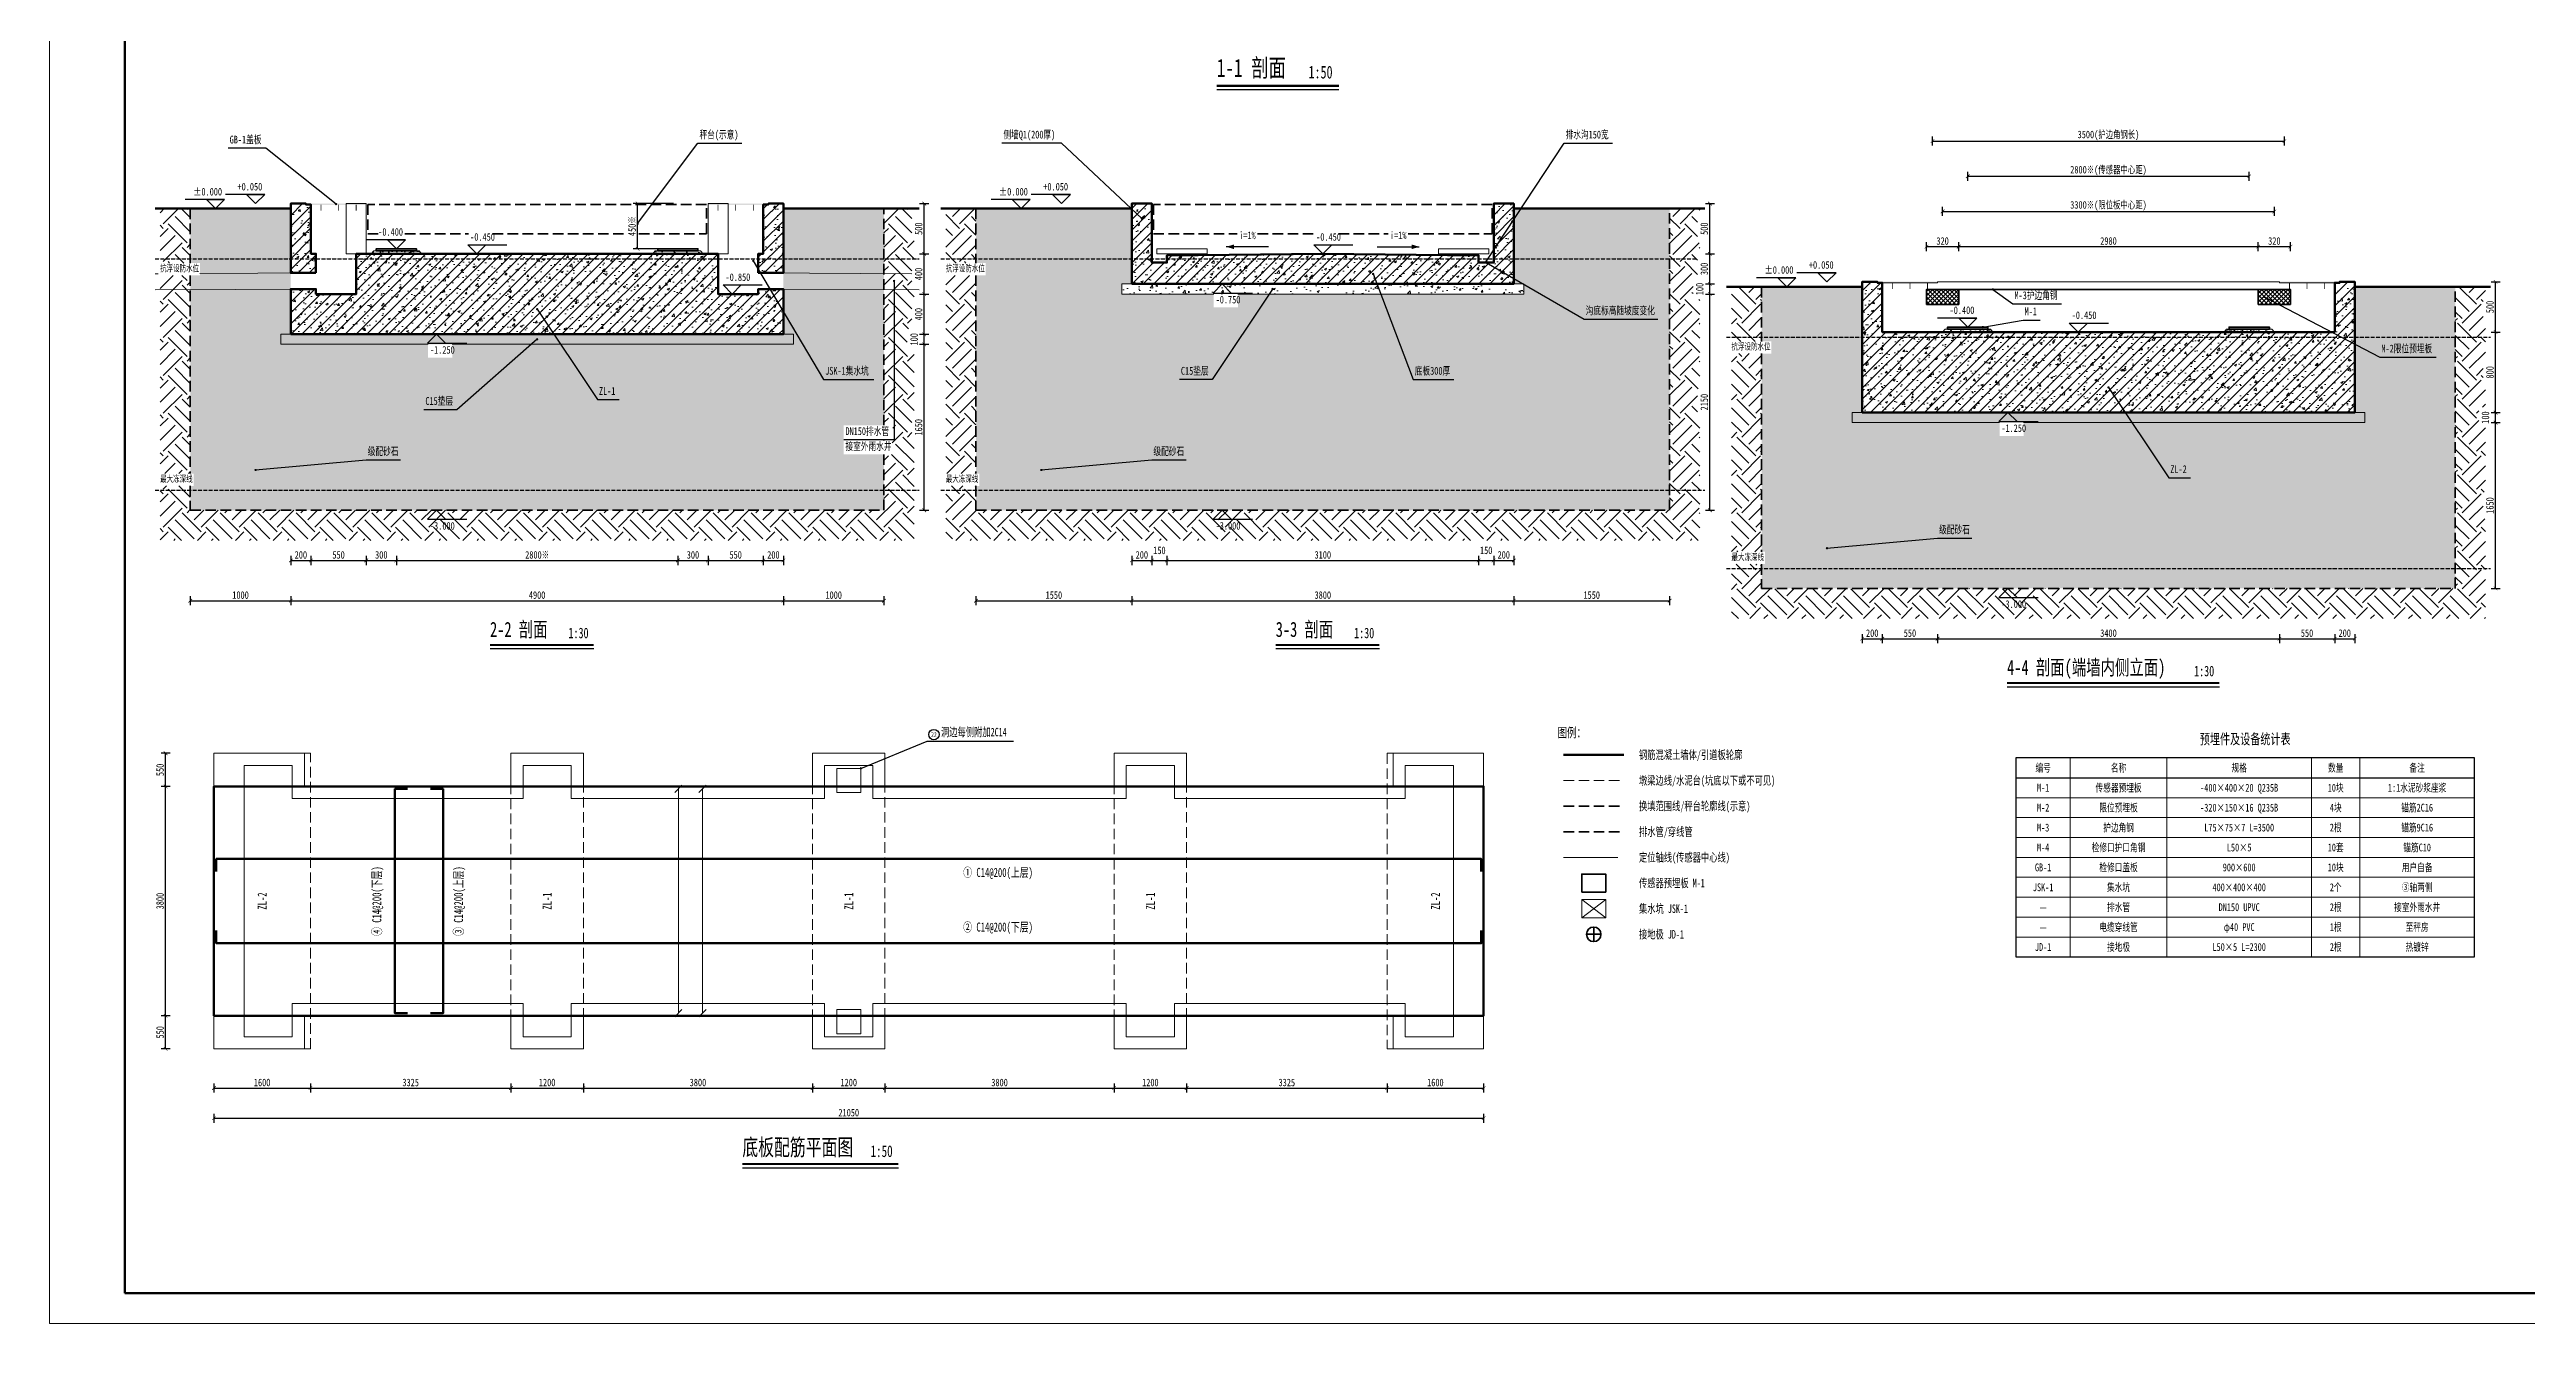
# Model space of a CAD drawing. Header units: millimetres. Extents: x 0 to 104000, y 0 to 42050.
# Drawn here: x 0 to 41062, y 0 to 21117 of the extents above; entities that cross this region are included whole.
import ezdxf
from ezdxf.enums import TextEntityAlignment as Align

# ---------------------------------------------------------------- set-up
doc = ezdxf.new("R2010")
doc.units = ezdxf.units.MM
doc.header["$LTSCALE"] = 50
for name, pattern in [('AXIS', [24, 18, -2.5, 1, -2.5]), ('DASH', [5, 3.5, -1.5]), ('DASHDOT2', [1.778, 1.27, -0.254, 0, -0.254])]:
    doc.linetypes.add(name, pattern=pattern)
for name, color, linetype, lineweight in [('S-AXIS', 1, 'AXIS', 18), ('S-CONC', 7, 'Continuous', 50), ('S-DIM', 3, 'Continuous', 13), ('S-FRAME', 7, 'Continuous', 90), ('S-HATCH', 8, 'Continuous', 13), ('S-HIDE', 8, 'DASH', 18), ('S-HIDE2', 6, 'DASH', 35), ('S-PIPE', 5, 'DASH', 35), ('S-REBAR', 2, 'Continuous', 50), ('S-SOIL', 8, 'Continuous', 13), ('S-STEEL', 4, 'Continuous', 35), ('S-SYMB', 7, 'Continuous', 25), ('S-TABLE', 7, 'Continuous', 18), ('S-TEXT', 7, 'Continuous', 18), ('S-THIN', 7, 'Continuous', 18), ('S-WATER', 5, 'DASHDOT2', 25)]:
    doc.layers.add(name, color=color, linetype=linetype, lineweight=lineweight)
doc.styles.add('HZ', font='simfang.ttf', dxfattribs={"width": 0.7})
doc.dimstyles.new('ZJ', dxfattribs={"dimscale": 50, "dimtxt": 2.5, "dimasz": 1.2, "dimexe": 1.5, "dimexo": 1.5, "dimgap": 0.6, "dimtad": 1, "dimdec": 0, "dimtxsty": 'HZ', "dimblk": 'ARCHTICK', "dimcen": 2.5, "dimclrd": 3, "dimclre": 3, "dimclrt": 7, "dimazin": 3, "dimtfac": 1, "dimtmove": 2, "dimatfit": 3})
pattern_1 = [(0, (0, 0), (110, 130), [0, -220]), (0, (55, 65), (110, 130), [0, -220]), (35, (30, 20), (145, 170), [27.5, -250]), (125, (115, 105), (155, 185), [22.5, -300])]

# ---------------------------------------------------------------- blocks, each defined once
blk = doc.blocks.new('_ARCHTICK')
at = {"color": 0, "linetype": 'BYBLOCK', "const_width": 0.15}
blk.add_lwpolyline([(-0.5, -0.5), (0.5, 0.5)], dxfattribs=at)

msp = doc.modelspace()

# ---------------------------------------------------------------- hatches: boundary and pattern name
at = {"layer": 'S-HATCH'}
h = msp.add_hatch(dxfattribs=at)
h.set_pattern_fill('ZJ-GRAVEL', color=256, scale=50)
h.set_pattern_definition(pattern_1)
h.paths.add_polyline_path([(2333.3, 13884.4), (2388.6, 13884.4), (2388.6, 14088.8), (2333.3, 14088.8), (2333.3, 17373.4), (2493.6, 17373.4), (2493.6, 17577.7), (2333.3, 17577.7), (2333.3, 18481.1), (4000, 18481.1), (4000, 16397.7), (3833.3, 16397.7), (3833.3, 16231.1), (6276.7, 16231.1), (6276.7, 16009), (6676.3, 16009), (6676.3, 16231.1), (12333.3, 16231.1), (12333.3, 16397.7), (12166.7, 16397.7), (12166.7, 18481.1), (13833.3, 18481.1), (13833.3, 14888.3), (13165, 14888.3), (13165, 14657.7), (13833.3, 14657.7), (13833.3, 14637.7), (13165, 14637.7), (13165, 14407.1), (13833.3, 14407.1), (13833.3, 13481.1), (2333.3, 13481.1)])
h.paths.add_polyline_path([(5245, 14555), (5245, 14324.4), (5801.6, 14324.4), (5801.6, 14555)], flags=0)
h.paths.add_polyline_path([(6201, 15388.3), (6201, 15157.7), (6726.3, 15157.7), (6726.3, 15388.3)], flags=0)
h.paths.add_polyline_path([(9078.3, 15555), (9078.3, 15324.4), (9392.6, 15324.4), (9392.6, 15555)], flags=0)
h.paths.add_polyline_path([(12828.3, 15888.3), (12828.3, 15657.7), (13593.4, 15657.7), (13593.4, 15888.3)], flags=0)
h = msp.add_hatch(dxfattribs=at)
h.set_pattern_fill('ANSI31', color=256, scale=40)
h.paths.add_polyline_path([(4416.7, 17414.4), (4000, 17414.4), (4000, 18564.4), (4250, 18564.4), (4250, 18547.7), (4333.3, 18547.7), (4333.3, 17731.1), (4416.7, 17731.1)])
h = msp.add_hatch(dxfattribs=at)
h.set_pattern_fill('AR-CONC', color=256, scale=2)
h.paths.add_polyline_path([(4416.7, 17414.4), (4000, 17414.4), (4000, 18564.4), (4250, 18564.4), (4250, 18547.7), (4333.3, 18547.7), (4333.3, 17731.1), (4416.7, 17731.1)])
h = msp.add_hatch(dxfattribs=at)
h.set_pattern_fill('ANSI31', color=256, scale=40)
h.paths.add_polyline_path([(11750, 17414.4), (12166.7, 17414.4), (12166.7, 18564.4), (11916.7, 18564.4), (11916.7, 18547.7), (11833.3, 18547.7), (11833.3, 17731.1), (11750, 17731.1)])
h = msp.add_hatch(dxfattribs=at)
h.set_pattern_fill('AR-CONC', color=256, scale=2)
h.paths.add_polyline_path([(11750, 17414.4), (12166.7, 17414.4), (12166.7, 18564.4), (11916.7, 18564.4), (11916.7, 18547.7), (11833.3, 18547.7), (11833.3, 17731.1), (11750, 17731.1)])
h = msp.add_hatch(dxfattribs=at)
h.set_pattern_fill('ZJ-GRAVEL', color=256, scale=50)
h.set_pattern_definition(pattern_1)
h.paths.add_polyline_path([(15358.3, 13884.4), (15413.6, 13884.4), (15413.6, 14088.8), (15358.3, 14088.8), (15358.3, 17373.4), (15518.6, 17373.4), (15518.6, 17577.7), (15358.3, 17577.7), (15358.3, 18481.1), (17941.7, 18481.1), (17941.7, 17231.1), (17775, 17231.1), (17775, 17064.4), (19301.7, 17064.4), (19301.7, 16842.3), (19701.3, 16842.3), (19701.3, 17064.4), (24441.7, 17064.4), (24441.7, 17231.1), (24275, 17231.1), (24275, 18481.1), (26858.3, 18481.1), (26858.3, 13481.1), (15358.3, 13481.1)])
h.paths.add_polyline_path([(18270, 14555), (18270, 14324.4), (18826.6, 14324.4), (18826.6, 14555)], flags=0)
h.paths.add_polyline_path([(18726, 15888.3), (18726, 15657.7), (19251.3, 15657.7), (19251.3, 15888.3)], flags=0)
h.paths.add_polyline_path([(22603.3, 15888.3), (22603.3, 15657.7), (23242.5, 15657.7), (23242.5, 15888.3)], flags=0)
h.paths.add_polyline_path([(25436.7, 16888.3), (25436.7, 16657.7), (26614, 16657.7), (26614, 16888.3)], flags=0)
h = msp.add_hatch(dxfattribs=at)
h.set_pattern_fill('ANSI31', color=256, scale=40)
h.paths.add_polyline_path([(17941.7, 17231.1), (24275, 17231.1), (24275, 18564.4), (23941.7, 18564.4), (23941.7, 17585), (23691.7, 17585), (23691.7, 17705.2), (21108.3, 17731.1), (18525, 17705.2), (18525, 17585), (18275, 17585), (18275, 18564.4), (17941.7, 18564.4)])
h = msp.add_hatch(dxfattribs=at)
h.set_pattern_fill('AR-CONC', color=256, scale=2)
h.paths.add_polyline_path([(17941.7, 17231.1), (24275, 17231.1), (24275, 18564.4), (23941.7, 18564.4), (23941.7, 17585), (23691.7, 17585), (23691.7, 17705.2), (21108.3, 17731.1), (18525, 17705.2), (18525, 17585), (18275, 17585), (18275, 18564.4), (17941.7, 18564.4)])
h = msp.add_hatch(dxfattribs=at)
h.set_pattern_fill('ANSI31', color=256, scale=40)
h.paths.add_polyline_path([(4000, 16397.7), (12166.7, 16397.7), (12166.7, 17147.7), (11750, 17147.7), (11750, 17064.4), (11083.3, 17064.4), (11083.3, 17731.1), (5083.3, 17731.1), (5083.3, 17064.4), (4416.7, 17064.4), (4416.7, 17147.7), (4000, 17147.7)])
h = msp.add_hatch(dxfattribs=at)
h.set_pattern_fill('AR-CONC', color=256, scale=2)
h.paths.add_polyline_path([(4000, 16397.7), (12166.7, 16397.7), (12166.7, 17147.7), (11750, 17147.7), (11750, 17064.4), (11083.3, 17064.4), (11083.3, 17731.1), (5083.3, 17731.1), (5083.3, 17064.4), (4416.7, 17064.4), (4416.7, 17147.7), (4000, 17147.7)])
h = msp.add_hatch(dxfattribs=at)
h.set_pattern_fill('AR-SAND', color=256, scale=2)
h.paths.add_polyline_path([(5333.3, 17731.1), (6166.7, 17731.1), (6125, 17781.1), (5375, 17781.1)])
h = msp.add_hatch(dxfattribs=at)
h.set_pattern_fill('AR-SAND', color=256, scale=2)
h.paths.add_polyline_path([(10000, 17731.1), (10833.3, 17731.1), (10791.7, 17781.1), (10041.7, 17781.1)])
h = msp.add_hatch(dxfattribs=at)
h.set_pattern_fill('ANSI31', color=256, scale=40)
h.paths.add_polyline_path([(30050, 15100.5), (38216.7, 15100.5), (38216.7, 17267.1), (37966.7, 17267.1), (37966.7, 17250.5), (37883.3, 17250.5), (37883.3, 16433.8), (30383.3, 16433.8), (30383.3, 17250.5), (30300, 17250.5), (30300, 17267.1), (30050, 17267.1)])
h = msp.add_hatch(dxfattribs=at)
h.set_pattern_fill('AR-CONC', color=256, scale=2)
h.paths.add_polyline_path([(30050, 15100.5), (38216.7, 15100.5), (38216.7, 17267.1), (37966.7, 17267.1), (37966.7, 17250.5), (37883.3, 17250.5), (37883.3, 16433.8), (30383.3, 16433.8), (30383.3, 17250.5), (30300, 17250.5), (30300, 17267.1), (30050, 17267.1)])
h = msp.add_hatch(dxfattribs=at)
h.set_pattern_fill('AR-CONC', color=256, scale=2)
h.paths.add_polyline_path([(17775, 17231.1), (24441.7, 17231.1), (24441.7, 17064.4), (19701.3, 17064.4), (19701.3, 17066.4), (19301.7, 17066.4), (19301.7, 17064.4), (17775, 17064.4)])
h = msp.add_hatch(dxfattribs=at)
h.set_pattern_fill('ZJ-GRAVEL', color=256, scale=50)
h.set_pattern_definition(pattern_1)
h.paths.add_polyline_path([(28383.3, 12587.1), (28438.6, 12587.1), (28438.6, 12791.5), (28383.3, 12791.5), (28383.3, 16076.1), (28543.6, 16076.1), (28543.6, 16280.5), (28383.3, 16280.5), (28383.3, 17183.8), (30050, 17183.8), (30050, 15100.5), (29883.3, 15100.5), (29883.3, 14933.8), (32326.7, 14933.8), (32326.7, 14711.7), (32726.3, 14711.7), (32726.3, 14933.8), (38383.3, 14933.8), (38383.3, 15100.5), (38216.7, 15100.5), (38216.7, 17183.8), (39883.3, 17183.8), (39883.3, 12183.8), (28383.3, 12183.8)])
h.paths.add_polyline_path([(31295, 13257.8), (31295, 13027.1), (31851.6, 13027.1), (31851.6, 13257.8)], flags=0)
h.paths.add_polyline_path([(35128.3, 14257.8), (35128.3, 14027.1), (35442.6, 14027.1), (35442.6, 14257.8)], flags=0)
h.paths.add_polyline_path([(38628.3, 16257.8), (38628.3, 16027.1), (39521.9, 16027.1), (39521.9, 16257.8)], flags=0)
h = msp.add_hatch(dxfattribs=at)
h.set_pattern_fill('AR-SAND', color=256, scale=2)
h.paths.add_polyline_path([(31383.3, 16433.8), (32216.7, 16433.8), (32175, 16483.8), (31425, 16483.8)])
h = msp.add_hatch(dxfattribs=at)
h.set_pattern_fill('AR-SAND', color=256, scale=2)
h.paths.add_polyline_path([(36050, 16433.8), (36883.3, 16433.8), (36841.7, 16483.8), (36091.7, 16483.8)])
h = msp.add_hatch(dxfattribs=at)
h.set_pattern_fill('AR-CONC', color=256, scale=2)
h.paths.add_polyline_path([(3833.3, 16397.7), (12333.3, 16397.7), (12333.3, 16231.1), (6676.3, 16231.1), (6676.3, 16233), (6276.7, 16233), (6276.7, 16231.1), (3833.3, 16231.1)])
h = msp.add_hatch(dxfattribs=at)
h.set_pattern_fill('AR-CONC', color=256, scale=2)
h.paths.add_polyline_path([(29883.3, 15100.5), (38383.3, 15100.5), (38383.3, 14933.8), (32726.3, 14933.8), (32726.3, 14935.8), (32326.7, 14935.8), (32326.7, 14933.8), (29883.3, 14933.8)])
at = {"layer": 'S-SOIL'}
h = msp.add_hatch(dxfattribs=at)
h.set_pattern_fill('EARTH', color=256, scale=70, angle=45)
h.paths.add_polyline_path([(1833.3, 13884.4), (2333.3, 13884.4), (2333.3, 13481.1), (13833.3, 13481.1), (13833.3, 14407.1), (13969.9, 14407.1), (13969.9, 14637.7), (13833.3, 14637.7), (13833.3, 14657.7), (13979.3, 14657.7), (13979.3, 14888.3), (13833.3, 14888.3), (13833.3, 18481.1), (14333.3, 18481.1), (14333.3, 18319.7), (14295.5, 18319.7), (14295.5, 17975.8), (14333.3, 17975.8), (14333.3, 17569.7), (14295.5, 17569.7), (14295.5, 17225.8), (14333.3, 17225.8), (14333.3, 16903), (14295.5, 16903), (14295.5, 16559.1), (14333.3, 16559.1), (14333.3, 16486.4), (14220.5, 16486.4), (14220.5, 16142.4), (14333.3, 16142.4), (14333.3, 15075.3), (14295.5, 15075.3), (14295.5, 14636.8), (14333.3, 14636.8), (14333.3, 12981.1), (1833.3, 12981.1)])
h.paths.add_polyline_path([(6276.7, 13316.4), (6276.7, 13092.3), (6676.3, 13092.3), (6676.3, 13316.4)], flags=0)
h.paths.add_polyline_path([(1833.3, 17373.4), (2333.3, 17373.4), (2333.3, 14088.8), (1833.3, 14088.8)])
h.paths.add_polyline_path([(1833.3, 18481.1), (2333.3, 18481.1), (2333.3, 17577.7), (1833.3, 17577.7)])
h = msp.add_hatch(dxfattribs=at)
h.set_pattern_fill('EARTH', color=256, scale=70, angle=45)
h.paths.add_polyline_path([(14858.3, 13884.4), (15358.3, 13884.4), (15358.3, 13481.1), (26858.3, 13481.1), (26858.3, 18481.1), (27358.3, 18481.1), (27358.3, 18319.7), (27320.5, 18319.7), (27320.5, 17975.8), (27358.3, 17975.8), (27358.3, 17653), (27320.5, 17653), (27320.5, 17319.7), (27245.5, 17319.7), (27245.5, 16975.8), (27358.3, 16975.8), (27358.3, 15492), (27320.5, 15492), (27320.5, 15053.4), (27358.3, 15053.4), (27358.3, 12981.1), (14858.3, 12981.1)])
h.paths.add_polyline_path([(19301.7, 13092.3), (19701.3, 13092.3), (19701.3, 13316.4), (19301.7, 13316.4)], flags=0)
h.paths.add_polyline_path([(14858.3, 17373.4), (15358.3, 17373.4), (15358.3, 14088.8), (14858.3, 14088.8)])
h.paths.add_polyline_path([(14858.3, 18481.1), (15358.3, 18481.1), (15358.3, 17577.7), (14858.3, 17577.7)])
h = msp.add_hatch(dxfattribs=at)
h.set_pattern_fill('EARTH', color=256, scale=70, angle=45)
h.paths.add_polyline_path([(27883.3, 12587.1), (28383.3, 12587.1), (28383.3, 12183.8), (39883.3, 12183.8), (39883.3, 17183.8), (40383.3, 17183.8), (40383.3, 17022.4), (40345.5, 17022.4), (40345.5, 16678.5), (40383.3, 16678.5), (40383.3, 15939.1), (40345.5, 15939.1), (40345.5, 15595.2), (40383.3, 15595.2), (40383.3, 15189.1), (40270.5, 15189.1), (40270.5, 14845.2), (40383.3, 14845.2), (40383.3, 13778.1), (40345.5, 13778.1), (40345.5, 13339.5), (40383.3, 13339.5), (40383.3, 11683.8), (27883.3, 11683.8)])
h.paths.add_polyline_path([(32326.7, 11795.1), (32726.3, 11795.1), (32726.3, 12019.1), (32326.7, 12019.1)], flags=0)
h.paths.add_polyline_path([(27883.3, 16076.1), (28383.3, 16076.1), (28383.3, 12791.5), (27883.3, 12791.5)])
h.paths.add_polyline_path([(27883.3, 17183.8), (28383.3, 17183.8), (28383.3, 16280.5), (27883.3, 16280.5)])
at = {"layer": 'S-STEEL'}
h = msp.add_hatch(color=256, dxfattribs=at)
h.dxf.hatch_style = 1
h.paths.add_polyline_path([(5250, 18547.7), (4250, 18547.7), (4250, 18564.4), (5250, 18564.4)])
h = msp.add_hatch(color=256, dxfattribs=at)
h.dxf.hatch_style = 1
h.paths.add_polyline_path([(4506.7, 18447.7), (4493.3, 18447.7), (4493.3, 18547.7), (4506.7, 18547.7)])
h = msp.add_hatch(color=256, dxfattribs=at)
h.dxf.hatch_style = 1
h.paths.add_polyline_path([(4798.3, 18447.7), (4785, 18447.7), (4785, 18547.7), (4798.3, 18547.7)])
h = msp.add_hatch(color=256, dxfattribs=at)
h.dxf.hatch_style = 1
h.paths.add_polyline_path([(5090, 18447.7), (5076.7, 18447.7), (5076.7, 18547.7), (5090, 18547.7)])
h = msp.add_hatch(color=256, dxfattribs=at)
h.dxf.hatch_style = 1
h.paths.add_polyline_path([(10916.7, 18547.7), (11916.7, 18547.7), (11916.7, 18564.4), (10916.7, 18564.4)])
h = msp.add_hatch(color=256, dxfattribs=at)
h.dxf.hatch_style = 1
h.paths.add_polyline_path([(11076.7, 18447.7), (11090, 18447.7), (11090, 18547.7), (11076.7, 18547.7)])
h = msp.add_hatch(color=256, dxfattribs=at)
h.dxf.hatch_style = 1
h.paths.add_polyline_path([(11368.3, 18447.7), (11381.7, 18447.7), (11381.7, 18547.7), (11368.3, 18547.7)])
h = msp.add_hatch(color=256, dxfattribs=at)
h.dxf.hatch_style = 1
h.paths.add_polyline_path([(11660, 18447.7), (11673.3, 18447.7), (11673.3, 18547.7), (11660, 18547.7)])
h = msp.add_hatch(color=256, dxfattribs=at)
h.dxf.hatch_style = 1
h.paths.add_polyline_path([(5416.7, 17781.1), (6083.3, 17781.1), (6083.3, 17814.4), (5416.7, 17814.4)])
h = msp.add_hatch(color=256, dxfattribs=at)
h.dxf.hatch_style = 1
h.paths.add_polyline_path([(10083.3, 17781.1), (10750, 17781.1), (10750, 17814.4), (10083.3, 17814.4)])
h = msp.add_hatch(color=256, dxfattribs=at)
h.dxf.hatch_style = 1
h.paths.add_polyline_path([(31300, 17250.5), (30300, 17250.5), (30300, 17267.1), (31300, 17267.1)])
h = msp.add_hatch(color=256, dxfattribs=at)
h.dxf.hatch_style = 1
h.paths.add_polyline_path([(30556.7, 17150.5), (30543.3, 17150.5), (30543.3, 17250.5), (30556.7, 17250.5)])
h = msp.add_hatch(color=256, dxfattribs=at)
h.dxf.hatch_style = 1
h.paths.add_polyline_path([(30848.3, 17150.5), (30835, 17150.5), (30835, 17250.5), (30848.3, 17250.5)])
h = msp.add_hatch(color=256, dxfattribs=at)
h.dxf.hatch_style = 1
h.paths.add_polyline_path([(31140, 17150.5), (31126.7, 17150.5), (31126.7, 17250.5), (31140, 17250.5)])
h = msp.add_hatch(color=256, dxfattribs=at)
h.dxf.hatch_style = 1
h.paths.add_polyline_path([(36966.7, 17250.5), (37966.7, 17250.5), (37966.7, 17267.1), (36966.7, 17267.1)])
h = msp.add_hatch(color=256, dxfattribs=at)
h.dxf.hatch_style = 1
h.paths.add_polyline_path([(37126.7, 17150.5), (37140, 17150.5), (37140, 17250.5), (37126.7, 17250.5)])
h = msp.add_hatch(color=256, dxfattribs=at)
h.dxf.hatch_style = 1
h.paths.add_polyline_path([(37418.3, 17150.5), (37431.7, 17150.5), (37431.7, 17250.5), (37418.3, 17250.5)])
h = msp.add_hatch(color=256, dxfattribs=at)
h.dxf.hatch_style = 1
h.paths.add_polyline_path([(37710, 17150.5), (37723.3, 17150.5), (37723.3, 17250.5), (37710, 17250.5)])
h = msp.add_hatch(dxfattribs=at)
h.set_pattern_fill('ANSI37', color=256, scale=16)
h.paths.add_polyline_path([(31116.7, 16892.1), (31650, 16892.1), (31650, 17142.1), (31116.7, 17142.1)])
h = msp.add_hatch(dxfattribs=at)
h.set_pattern_fill('ANSI37', color=256, scale=16)
h.paths.add_polyline_path([(36616.7, 16892.1), (37150, 16892.1), (37150, 17142.1), (36616.7, 17142.1)])
h = msp.add_hatch(color=256, dxfattribs=at)
h.dxf.hatch_style = 1
h.paths.add_polyline_path([(31466.7, 16483.8), (32133.3, 16483.8), (32133.3, 16517.1), (31466.7, 16517.1)])
h = msp.add_hatch(color=256, dxfattribs=at)
h.dxf.hatch_style = 1
h.paths.add_polyline_path([(36133.3, 16483.8), (36800, 16483.8), (36800, 16517.1), (36133.3, 16517.1)])
at = {"layer": 'S-SYMB'}
h = msp.add_hatch(color=256, dxfattribs=at)
h.dxf.hatch_style = 1
edge = h.paths.add_edge_path()
edge.add_arc((4750, 18556.1), 20, 0, 360)
h = msp.add_hatch(color=256, dxfattribs=at)
h.dxf.hatch_style = 1
edge = h.paths.add_edge_path()
edge.add_arc((9750, 18231.1), 20, 0, 360)
h = msp.add_hatch(color=256, dxfattribs=at)
h.dxf.hatch_style = 1
edge = h.paths.add_edge_path()
edge.add_arc((18108.3, 18314.4), 20, 0, 360)
h = msp.add_hatch(color=256, dxfattribs=at)
h.dxf.hatch_style = 1
h.paths.add_polyline_path([(19508.3, 17847.7), (19633.3, 17810.2), (19633.3, 17885.2)])
h = msp.add_hatch(color=256, dxfattribs=at)
h.dxf.hatch_style = 1
h.paths.add_polyline_path([(22708.3, 17847.7), (22583.3, 17885.2), (22583.3, 17810.2)])
h = msp.add_hatch(color=256, dxfattribs=at)
h.dxf.hatch_style = 1
edge = h.paths.add_edge_path()
edge.add_arc((11666.7, 17614.4), 20, 0, 360)
h = msp.add_hatch(color=256, dxfattribs=at)
h.dxf.hatch_style = 1
edge = h.paths.add_edge_path()
edge.add_arc((14000, 17281.1), 20, 0, 360)
h = msp.add_hatch(color=256, dxfattribs=at)
h.dxf.hatch_style = 1
edge = h.paths.add_edge_path()
edge.add_arc((21941.7, 17397.7), 20, 0, 360)
h = msp.add_hatch(color=256, dxfattribs=at)
h.dxf.hatch_style = 1
edge = h.paths.add_edge_path()
edge.add_arc((23816.7, 17601.7), 20, 0, 360)
h = msp.add_hatch(color=256, dxfattribs=at)
h.dxf.hatch_style = 1
edge = h.paths.add_edge_path()
edge.add_arc((23816.7, 17585), 20, 0, 360)
h = msp.add_hatch(color=256, dxfattribs=at)
h.dxf.hatch_style = 1
edge = h.paths.add_edge_path()
edge.add_arc((20275, 17147.7), 20, 0, 360)
h = msp.add_hatch(color=256, dxfattribs=at)
h.dxf.hatch_style = 1
edge = h.paths.add_edge_path()
edge.add_arc((32216.7, 17142.1), 20, 0, 360)
h = msp.add_hatch(color=256, dxfattribs=at)
h.dxf.hatch_style = 1
edge = h.paths.add_edge_path()
edge.add_arc((36716.7, 17017.1), 20, 0, 360)
h = msp.add_hatch(color=256, dxfattribs=at)
h.dxf.hatch_style = 1
edge = h.paths.add_edge_path()
edge.add_arc((8083.3, 16814.4), 20, 0, 360)
h = msp.add_hatch(color=256, dxfattribs=at)
h.dxf.hatch_style = 1
edge = h.paths.add_edge_path()
edge.add_arc((32050, 16517.1), 20, 0, 360)
h = msp.add_hatch(color=256, dxfattribs=at)
h.dxf.hatch_style = 1
edge = h.paths.add_edge_path()
edge.add_arc((8083.3, 16314.4), 20, 0, 360)
h = msp.add_hatch(color=256, dxfattribs=at)
h.dxf.hatch_style = 1
edge = h.paths.add_edge_path()
edge.add_arc((34133.3, 15517.1), 20, 0, 360)
h = msp.add_hatch(color=256, dxfattribs=at)
h.dxf.hatch_style = 1
edge = h.paths.add_edge_path()
edge.add_arc((3416.7, 14147.7), 20, 0, 360)
h = msp.add_hatch(color=256, dxfattribs=at)
h.dxf.hatch_style = 1
edge = h.paths.add_edge_path()
edge.add_arc((16441.7, 14147.7), 20, 0, 360)
h = msp.add_hatch(color=256, dxfattribs=at)
h.dxf.hatch_style = 1
edge = h.paths.add_edge_path()
edge.add_arc((29466.7, 12850.5), 20, 0, 360)
h = msp.add_hatch(color=256, dxfattribs=at)
h.dxf.hatch_style = 1
edge = h.paths.add_edge_path()
edge.add_arc((13449.5, 9201.7), 20, 0, 360)

# ---------------------------------------------------------------- linework, layer by layer
at = {"layer": 'S-AXIS'}
msp.add_line((25100, 7725.5), (26100, 7725.5), dxfattribs=at)
at = {"layer": 'S-CONC'}
for p, q in [((4000, 18481.1), (1750, 18481.1)), ((12166.7, 18481.1), (14416.7, 18481.1)), ((17941.7, 18481.1), (14775, 18481.1)), ((24275, 18481.1), (27441.7, 18481.1)), ((30050, 17183.8), (27800, 17183.8)), ((38216.7, 17183.8), (40466.7, 17183.8)), ((25100, 9425.5), (26100, 9425.5))]:
    msp.add_line(p, q, dxfattribs=at)
for points in [[(4416.7, 17414.4), (4000, 17414.4), (4000, 18564.4), (4250, 18564.4), (4250, 18547.7), (4333.3, 18547.7), (4333.3, 17731.1), (4416.7, 17731.1)], [(11750, 17414.4), (12166.7, 17414.4), (12166.7, 18564.4), (11916.7, 18564.4), (11916.7, 18547.7), (11833.3, 18547.7), (11833.3, 17731.1), (11750, 17731.1)], [(17941.7, 17231.1), (24275, 17231.1), (24275, 18564.4), (23941.7, 18564.4), (23941.7, 17585), (23691.7, 17585), (23691.7, 17705.2), (21108.3, 17731.1), (18525, 17705.2), (18525, 17585), (18275, 17585), (18275, 18564.4), (17941.7, 18564.4)], [(4000, 16397.7), (12166.7, 16397.7), (12166.7, 17147.7), (11750, 17147.7), (11750, 17064.4), (11083.3, 17064.4), (11083.3, 17731.1), (5083.3, 17731.1), (5083.3, 17064.4), (4416.7, 17064.4), (4416.7, 17147.7), (4000, 17147.7)], [(30050, 15100.5), (38216.7, 15100.5), (38216.7, 17267.1), (37966.7, 17267.1), (37966.7, 17250.5), (37883.3, 17250.5), (37883.3, 16433.8), (30383.3, 16433.8), (30383.3, 17250.5), (30300, 17250.5), (30300, 17267.1), (30050, 17267.1)], [(2724.5, 5101.7), (23774.5, 5101.7), (23774.5, 8901.7), (2724.5, 8901.7)]]:
    msp.add_lwpolyline(points, close=True, dxfattribs=at)
at = {"layer": 'S-FRAME'}
msp.add_lwpolyline([(1250, 500), (103500, 500), (103500, 41550), (1250, 41550)], close=True, dxfattribs=at)
at = {"layer": 'S-HIDE'}
msp.add_line((25100, 9000.5), (26100, 9000.5), dxfattribs=at)
for points in [[(2724.5, 4551.7), (4324.5, 4551.7), (4324.5, 9451.7), (2724.5, 9451.7)], [(7649.5, 4551.7), (8849.5, 4551.7), (8849.5, 9451.7), (7649.5, 9451.7)], [(12649.5, 4551.7), (13849.5, 4551.7), (13849.5, 9451.7), (12649.5, 9451.7)], [(17649.5, 4551.7), (18849.5, 4551.7), (18849.5, 9451.7), (17649.5, 9451.7)], [(22174.5, 4551.7), (23774.5, 4551.7), (23774.5, 9451.7), (22174.5, 9451.7)]]:
    msp.add_lwpolyline(points, close=True, dxfattribs=at)
at = {"layer": 'S-HIDE2'}
for p, q in [((2333.3, 18481.1), (2333.3, 17577.7)), ((13833.3, 14888.3), (13833.3, 18481.1)), ((15358.3, 18481.1), (15358.3, 17577.7)), ((5275, 18064.4), (5490.4, 18064.4)), ((5890, 18064.4), (6943.3, 18064.4)), ((7342.9, 18064.4), (9545.5, 18064.4)), ((18300, 18064.4), (19690.7, 18064.4)), ((20026, 18064.4), (20968.3, 18064.4)), ((21367.9, 18064.4), (22190.7, 18064.4)), ((2333.3, 17373.4), (2333.3, 14088.8)), ((15358.3, 17373.4), (15358.3, 14088.8)), ((28383.3, 17183.8), (28383.3, 16280.5)), ((28383.3, 16076.1), (28383.3, 12791.5)), ((13833.3, 14637.7), (13833.3, 14657.7)), ((25100, 8575.5), (26100, 8575.5))]:
    msp.add_line(p, q, dxfattribs=at)
for points in [[(9769.5, 18064.4), (10891.7, 18064.4), (10891.7, 18551.1), (5275, 18551.1), (5275, 18064.4)], [(15358.3, 13884.4), (15358.3, 13481.1), (26858.3, 13481.1), (26858.3, 18481.1)], [(22526, 18064.4), (23916.7, 18064.4), (23916.7, 18551.1), (18300, 18551.1), (18300, 18064.4)], [(28383.3, 12587.1), (28383.3, 12183.8), (39883.3, 12183.8), (39883.3, 17183.8)], [(2333.3, 13884.4), (2333.3, 13481.1), (13833.3, 13481.1), (13833.3, 14407.1)]]:
    msp.add_lwpolyline(points, dxfattribs=at)
at = {"layer": 'S-PIPE'}
msp.add_line((25100, 8150.5), (26100, 8150.5), dxfattribs=at)
at = {"layer": 'S-REBAR'}
for points in [[(5934.5, 5141.7), (5724.5, 5141.7), (5724.5, 8861.7), (5934.5, 8861.7)], [(6314.5, 5141.7), (6524.5, 5141.7), (6524.5, 8861.7), (6314.5, 8861.7)], [(2764.5, 7491.7), (2764.5, 7701.7), (23734.5, 7701.7), (23734.5, 7491.7)], [(2764.5, 6511.7), (2764.5, 6301.7), (23734.5, 6301.7), (23734.5, 6511.7)]]:
    msp.add_lwpolyline(points, dxfattribs=at)
at = {"layer": 'S-STEEL'}
for p, q in [((31216.7, 17142.1), (37050, 17142.1)), ((25600, 6330.5), (25600, 6570.5)), ((25480, 6450.5), (25720, 6450.5))]:
    msp.add_line(p, q, dxfattribs=at)
for points in [[(5416.7, 17781.1), (6083.3, 17781.1), (6083.3, 17814.4), (5416.7, 17814.4)], [(10083.3, 17781.1), (10750, 17781.1), (10750, 17814.4), (10083.3, 17814.4)], [(31116.7, 16892.1), (31650, 16892.1), (31650, 17142.1), (31116.7, 17142.1)], [(36616.7, 16892.1), (37150, 16892.1), (37150, 17142.1), (36616.7, 17142.1)], [(31466.7, 16483.8), (32133.3, 16483.8), (32133.3, 16517.1), (31466.7, 16517.1)], [(36133.3, 16483.8), (36800, 16483.8), (36800, 16517.1), (36133.3, 16517.1)], [(25400, 7150.5), (25800, 7150.5), (25800, 7450.5), (25400, 7450.5)]]:
    msp.add_lwpolyline(points, close=True, dxfattribs=at)
msp.add_circle((25600, 6450.5), 120, dxfattribs=at)
at = {"layer": 'S-SYMB'}
for p, q in [((19350.3, 20455), (21374.3, 20455)), ((3583.3, 19481.1), (2961.3, 19481.1)), ((10750, 19564.4), (11476, 19564.4)), ((16775, 19564.4), (15789, 19564.4)), ((25108.3, 19564.4), (25912.3, 19564.4)), ((2900, 18631.1), (2250, 18631.1)), ((3566.7, 18714.4), (2916.7, 18714.4)), ((16258.3, 18631.1), (15608.3, 18631.1)), ((16925, 18714.4), (16275, 18714.4)), ((5900, 17964.4), (5250, 17964.4)), ((6933.3, 17881.1), (7583.3, 17881.1)), ((20208.3, 17847.7), (19508.3, 17847.7)), ((20958.3, 17881.1), (21608.3, 17881.1)), ((22008.3, 17847.7), (22708.3, 17847.7)), ((28950, 17333.8), (28300, 17333.8)), ((29616.7, 17417.1), (28966.7, 17417.1)), ((11166.7, 17214.4), (11816.7, 17214.4)), ((19291.7, 17081.1), (19941.7, 17081.1)), ((32550, 16900.5), (33354, 16900.5)), ((25441.7, 16647.7), (26661.7, 16647.7)), ((31950, 16667.1), (31300, 16667.1)), ((32716.7, 16633.8), (33000.7, 16633.8)), ((33483.3, 16583.8), (34133.3, 16583.8)), ((6266.7, 16247.7), (6916.7, 16247.7)), ((38633.3, 16017.1), (39567.3, 16017.1)), ((12833.3, 15647.7), (13663.3, 15647.7)), ((19275, 15647.7), (18731, 15647.7)), ((22608.3, 15647.7), (23282.3, 15647.7)), ((9083.3, 15314.4), (9445.3, 15314.4)), ((6750, 15147.7), (6206, 15147.7)), ((32316.7, 14950.5), (32966.7, 14950.5)), ((14000, 14647.7), (13170, 14647.7)), ((5250, 14314.4), (5820, 14314.4)), ((18275, 14314.4), (18845, 14314.4)), ((35133.3, 14017.1), (35495.3, 14017.1)), ((6266.7, 13331.1), (6916.7, 13331.1)), ((19291.7, 13331.1), (19941.7, 13331.1)), ((31300, 13017.1), (31870, 13017.1)), ((32316.7, 12033.8), (32966.7, 12033.8)), ((7302.5, 11186.1), (9022.5, 11186.1)), ((20327.5, 11186.1), (22047.5, 11186.1)), ((32452.5, 10555.5), (35972.5, 10555.5)), ((14549.5, 9651.7), (15979.1, 9651.7)), ((32600, 9045.5), (40200, 9045.5)), ((11485.4, 2581.7), (14072.4, 2581.7))]:
    msp.add_line(p, q, dxfattribs=at)
at = {"layer": 'S-SYMB', "const_width": 35}
for points in [[(19350.3, 20515), (21374.3, 20515)], [(7302.5, 11246.1), (9022.5, 11246.1)], [(20327.5, 11246.1), (22047.5, 11246.1)], [(32452.5, 10615.5), (35972.5, 10615.5)], [(11485.4, 2641.7), (14072.4, 2641.7)]]:
    msp.add_lwpolyline(points, dxfattribs=at)
at = {"layer": 'S-SYMB'}
for points in [[(4750, 18556.1), (3583.3, 19481.1)], [(9750, 18231.1), (10750, 19564.4)], [(18108.3, 18314.4), (16775, 19564.4)], [(23816.7, 17601.7), (25108.3, 19564.4)], [(11666.7, 17614.4), (12833.3, 15647.7)], [(14000, 17281.1), (14000, 14647.7)], [(21941.7, 17397.7), (22608.3, 15647.7)], [(23816.7, 17585), (25441.7, 16647.7)], [(20275, 17147.7), (19275, 15647.7)], [(32216.7, 17142.1), (32550, 16900.5)], [(36716.7, 17017.1), (38633.3, 16017.1)], [(8083.3, 16814.4), (9083.3, 15314.4)], [(32050, 16517.1), (32716.7, 16633.8)], [(8083.3, 16314.4), (6750, 15147.7)], [(34133.3, 15517.1), (35133.3, 14017.1)], [(3416.7, 14147.7), (5250, 14314.4)], [(16441.7, 14147.7), (18275, 14314.4)], [(29466.7, 12850.5), (31300, 13017.1)], [(13449.5, 9201.7), (14549.5, 9651.7)]]:
    msp.add_lwpolyline(points, dxfattribs=at)
for points in [[(2750, 18481.1), (2600, 18631.1), (2900, 18631.1)], [(3416.7, 18564.4), (3266.7, 18714.4), (3566.7, 18714.4)], [(16108.3, 18481.1), (15958.3, 18631.1), (16258.3, 18631.1)], [(16775, 18564.4), (16625, 18714.4), (16925, 18714.4)], [(5750, 17814.4), (5600, 17964.4), (5900, 17964.4)], [(7083.3, 17731.1), (6933.3, 17881.1), (7233.3, 17881.1)], [(21108.3, 17731.1), (20958.3, 17881.1), (21258.3, 17881.1)], [(28800, 17183.8), (28650, 17333.8), (28950, 17333.8)], [(29466.7, 17267.1), (29316.7, 17417.1), (29616.7, 17417.1)], [(11316.7, 17064.4), (11166.7, 17214.4), (11466.7, 17214.4)], [(19441.7, 17231.1), (19291.7, 17081.1), (19591.7, 17081.1)], [(31800, 16517.1), (31650, 16667.1), (31950, 16667.1)], [(33633.3, 16433.8), (33483.3, 16583.8), (33783.3, 16583.8)], [(6416.7, 16397.7), (6266.7, 16247.7), (6566.7, 16247.7)], [(32466.7, 15100.5), (32316.7, 14950.5), (32616.7, 14950.5)], [(6416.7, 13481.1), (6266.7, 13331.1), (6566.7, 13331.1)], [(19441.7, 13481.1), (19291.7, 13331.1), (19591.7, 13331.1)], [(32466.7, 12183.8), (32316.7, 12033.8), (32616.7, 12033.8)], [(32600, 6075.5), (40200, 6075.5), (40200, 9375.5), (32600, 9375.5)]]:
    msp.add_lwpolyline(points, close=True, dxfattribs=at)
msp.add_circle((14661.3, 9761.7), 86.8, dxfattribs=at)
at = {"layer": 'S-TABLE'}
for p, q in [((33500, 9375.5), (33500, 6075.5)), ((35100, 9375.5), (35100, 6075.5)), ((37500, 9375.5), (37500, 6075.5)), ((38300, 9375.5), (38300, 6075.5)), ((32600, 8715.5), (40200, 8715.5)), ((32600, 8385.5), (40200, 8385.5)), ((32600, 8055.5), (40200, 8055.5)), ((32600, 7725.5), (40200, 7725.5)), ((32600, 7395.5), (40200, 7395.5)), ((32600, 7065.5), (40200, 7065.5)), ((32600, 6735.5), (40200, 6735.5)), ((32600, 6405.5), (40200, 6405.5))]:
    msp.add_line(p, q, dxfattribs=at)
at = {"layer": 'S-THIN'}
for p, q in [((1803.3, 17401.3), (1750, 17401.1)), ((4416.7, 17414.4), (2493.6, 17404.8)), ((11750, 17414.4), (14295.5, 17401.7)), ((4416.7, 17147.7), (1750, 17134.4)), ((11750, 17147.7), (14416.7, 17134.4)), ((17775, 17064.4), (19301.7, 17064.4)), ((3833.3, 16231.1), (6276.7, 16231.1)), ((29883.3, 14933.8), (32326.7, 14933.8)), ((10364.5, 8801.7), (10484.5, 8921.7)), ((10424.5, 5141.7), (10424.5, 8861.7)), ((10764.5, 8801.7), (10884.5, 8921.7)), ((10824.5, 5141.7), (10824.5, 8861.7)), ((25400, 6725.5), (25800, 7025.5)), ((25400, 7025.5), (25800, 6725.5)), ((10364.5, 5081.7), (10484.5, 5201.7)), ((10764.5, 5081.7), (10884.5, 5201.7))]:
    msp.add_line(p, q, dxfattribs=at)
for points in [[(0, 0), (104000, 0), (104000, 42050), (0, 42050)], [(5250, 17731.1), (4916.7, 17731.1), (4916.7, 18564.4), (5250, 18564.4)], [(10916.7, 17731.1), (11250, 17731.1), (11250, 18564.4), (10916.7, 18564.4)], [(5333.3, 17731.1), (6166.7, 17731.1), (6125, 17781.1), (5375, 17781.1)], [(10000, 17731.1), (10833.3, 17731.1), (10791.7, 17781.1), (10041.7, 17781.1)], [(18358.3, 17731.1), (19191.7, 17731.1), (19191.7, 17814.4), (18358.3, 17814.4)], [(23025, 17731.1), (23858.3, 17731.1), (23858.3, 17814.4), (23025, 17814.4)], [(31383.3, 16433.8), (32216.7, 16433.8), (32175, 16483.8), (31425, 16483.8)], [(36050, 16433.8), (36883.3, 16433.8), (36841.7, 16483.8), (36091.7, 16483.8)], [(2724.5, 4551.7), (4224.5, 4551.7), (4224.5, 5101.7), (7649.5, 5101.7), (7649.5, 4551.7), (8849.5, 4551.7), (8849.5, 5101.7), (12649.5, 5101.7), (12649.5, 4551.7), (13849.5, 4551.7), (13849.5, 5101.7), (17649.5, 5101.7), (17649.5, 4551.7), (18849.5, 4551.7), (18849.5, 5101.7), (22274.5, 5101.7), (22274.5, 4551.7), (23774.5, 4551.7), (23774.5, 9451.7), (22274.5, 9451.7), (22274.5, 8901.7), (18849.5, 8901.7), (18849.5, 9451.7), (17649.5, 9451.7), (17649.5, 8901.7), (13849.5, 8901.7), (13849.5, 9451.7), (12649.5, 9451.7), (12649.5, 8901.7), (8849.5, 8901.7), (8849.5, 9451.7), (7649.5, 9451.7), (7649.5, 8901.7), (4224.5, 8901.7), (4224.5, 9451.7), (2724.5, 9451.7)], [(3224.5, 4751.7), (4024.5, 4751.7), (4024.5, 5301.7), (7849.5, 5301.7), (7849.5, 4751.7), (8649.5, 4751.7), (8649.5, 5301.7), (12849.5, 5301.7), (12849.5, 4751.7), (13649.5, 4751.7), (13649.5, 5301.7), (17849.5, 5301.7), (17849.5, 4751.7), (18649.5, 4751.7), (18649.5, 5301.7), (22474.5, 5301.7), (22474.5, 4751.7), (23274.5, 4751.7), (23274.5, 9251.7), (22474.5, 9251.7), (22474.5, 8701.7), (18649.5, 8701.7), (18649.5, 9251.7), (17849.5, 9251.7), (17849.5, 8701.7), (13649.5, 8701.7), (13649.5, 9251.7), (12849.5, 9251.7), (12849.5, 8701.7), (8649.5, 8701.7), (8649.5, 9251.7), (7849.5, 9251.7), (7849.5, 8701.7), (4024.5, 8701.7), (4024.5, 9251.7), (3224.5, 9251.7)], [(13049.5, 8801.7), (13449.5, 8801.7), (13449.5, 9201.7), (13049.5, 9201.7)], [(25400, 6725.5), (25800, 6725.5), (25800, 7025.5), (25400, 7025.5)], [(13049.5, 5201.7), (13449.5, 5201.7), (13449.5, 4801.7), (13049.5, 4801.7)]]:
    msp.add_lwpolyline(points, close=True, dxfattribs=at)
for points in [[(30383.3, 17250.5), (31300, 17250.5), (31300, 17267.1), (36966.7, 17267.1), (36966.7, 17250.5), (37883.3, 17250.5)], [(19701.3, 17064.4), (24441.7, 17064.4), (24441.7, 17231.1), (17775, 17231.1), (17775, 17064.4)], [(6676.3, 16231.1), (12333.3, 16231.1), (12333.3, 16397.7), (3833.3, 16397.7), (3833.3, 16231.1)], [(32726.3, 14933.8), (38383.3, 14933.8), (38383.3, 15100.5), (29883.3, 15100.5), (29883.3, 14933.8)]]:
    msp.add_lwpolyline(points, dxfattribs=at)
at = {"layer": 'S-WATER'}
for p, q in [((1750, 17647.7), (14416.7, 17647.7)), ((14775, 17647.7), (27320.5, 17647.7)), ((27800, 16350.5), (40466.7, 16350.5)), ((1750, 13814.4), (14416.7, 13814.4)), ((14775, 13814.4), (27441.7, 13814.4)), ((27800, 12517.1), (40466.7, 12517.1))]:
    msp.add_line(p, q, dxfattribs=at)

# ---------------------------------------------------------------- texts
at = {"layer": 'S-TEXT', "style": 'HZ', "width": 0.7}
for s, height, p in [('1-1 剖面', 300, (19350.3, 20575)), ('1:50', 210, (20870.3, 20575)), ('秤台(示意)', 130, (10775, 19604.4)), ('侧墙Q1(200厚)', 130, (15814, 19604.4)), ('排水沟150宽', 130, (25133.3, 19604.4)), ('GB-1盖板', 130, (2986.3, 19521.1)), ('-0.450', 125, (6973.3, 17911.1)), ('-0.450', 125, (20998.3, 17911.1)), ('-0.850', 125, (11206.7, 17244.4)), ('-0.750', 125, (19331.7, 16872.3)), ('沟底标高随坡度变化', 130, (25466.7, 16687.7)), ('M-3护边角钢', 130, (32575, 16940.5)), ('M-1', 130, (32741.7, 16673.8)), ('-0.450', 125, (33523.3, 16613.8)), ('-1.250', 125, (6306.7, 16039)), ('M-2限位预埋板', 130, (38658.3, 16057.1)), ('JSK-1集水坑', 130, (12858.3, 15687.7)), ('C15垫层', 130, (18756, 15687.7)), ('底板300厚', 130, (22633.3, 15687.7)), ('C15垫层', 130, (6231, 15187.7)), ('ZL-1', 130, (9108.3, 15354.4)), ('DN150排水管', 130, (13195, 14687.7)), ('-1.250', 125, (32356.7, 14741.7)), ('级配砂石', 130, (5275, 14354.4)), ('级配砂石', 130, (18300, 14354.4)), ('最大冻深线', 110, (1833.3, 13914.4)), ('最大冻深线', 110, (14858.3, 13914.4)), ('ZL-2', 130, (35158.3, 14057.1)), ('-3.000', 125, (6306.7, 13122.3)), ('-3.000', 125, (19331.7, 13122.3)), ('级配砂石', 130, (31325, 13057.1)), ('最大冻深线', 110, (27883.3, 12617.1)), ('-3.000', 125, (32356.7, 11825.1)), ('2-2 剖面', 250, (7302.5, 11306.1)), ('1:30', 175, (8602.5, 11306.1)), ('3-3 剖面', 250, (20327.5, 11306.1)), ('1:30', 175, (21627.5, 11306.1)), ('4-4 剖面(端墙内侧立面)', 250, (32452.5, 10675.5)), ('1:30', 175, (35552.5, 10675.5)), ('洞边每侧附加2C14', 140, (14778.1, 9691.7)), ('底板配筋平面图', 275, (11485.4, 2701.7)), ('1:50', 192.5, (13610.4, 2701.7))]:
    msp.add_text(s, height=height, dxfattribs=at).set_placement(p, align=Align.BOTTOM_LEFT)
for s, p in [('+0.050', (3526.7, 18744.4)), ('+0.050', (16885, 18744.4)), ('±0.000', (2860, 18661.1)), ('±0.000', (16218.3, 18661.1)), ('-0.400', (5860, 17994.4)), ('±0.000', (28910, 17363.8)), ('+0.050', (29576.7, 17447.1)), ('-0.400', (31910, 16697.1))]:
    msp.add_text(s, height=125, dxfattribs=at).set_placement(p, align=Align.BOTTOM_RIGHT)
for s, height, p in [('i=1%', 125, (19858.3, 17937.7)), ('i=1%', 125, (22358.3, 17937.7)), ('② C14@200(下层)', 150, (15724.5, 6451.7))]:
    msp.add_text(s, height=height, dxfattribs=at).set_placement(p, align=Align.BOTTOM_CENTER)
for s, height, p in [('抗浮设防水位', 110, (1833.3, 17547.7)), ('抗浮设防水位', 110, (14858.3, 17547.7)), ('抗浮设防水位', 110, (27883.3, 16250.5)), ('接室外雨水井', 130, (13195, 14607.7)), ('图例：', 160, (25000, 9875.5))]:
    msp.add_text(s, height=height, dxfattribs=at).set_placement(p, align=Align.TOP_LEFT)
for s, height, p in [('22', 81.2, (14661.3, 9761.7)), ('编号', 130, (33050, 9210.5)), ('名称', 130, (34300, 9210.5)), ('规格', 130, (36300, 9210.5)), ('数量', 130, (37900, 9210.5)), ('备注', 130, (39250, 9210.5)), ('M-1', 130, (33050, 8880.5)), ('传感器预埋板', 130, (34300, 8880.5)), ('限位预埋板', 130, (34300, 8550.5)), ('-400×400×20 Q235B', 130, (36300, 8880.5)), ('10块', 130, (37900, 8880.5)), ('4块', 130, (37900, 8550.5)), ('1:1水泥砂浆座浆', 130, (39250, 8880.5)), ('锚筋2C16', 130, (39250, 8550.5)), ('M-2', 130, (33050, 8550.5)), ('M-3', 130, (33050, 8220.5)), ('护边角钢', 130, (34300, 8220.5)), ('-320×150×16 Q235B', 130, (36300, 8550.5)), ('L75×75×7 L=3500', 130, (36300, 8220.5)), ('2根', 130, (37900, 8220.5)), ('锚筋9C16', 130, (39250, 8220.5)), ('M-4', 130, (33050, 7890.5)), ('检修口护口角钢', 130, (34300, 7890.5)), ('L50×5', 130, (36300, 7890.5)), ('10套', 130, (37900, 7890.5)), ('锚筋C10', 130, (39250, 7890.5)), ('GB-1', 130, (33050, 7560.5)), ('检修口盖板', 130, (34300, 7560.5)), ('900×600', 130, (36300, 7560.5)), ('10块', 130, (37900, 7560.5)), ('用户自备', 130, (39250, 7560.5)), ('JSK-1', 130, (33050, 7230.5)), ('集水坑', 130, (34300, 7230.5)), ('排水管', 130, (34300, 6900.5)), ('400×400×400', 130, (36300, 7230.5)), ('2个', 130, (37900, 7230.5)), ('2根', 130, (37900, 6900.5)), ('接室外雨水井', 130, (39250, 6900.5)), ('③轴两侧', 130, (39250, 7230.5)), ('—', 130, (33050, 6900.5)), ('电缆穿线管', 130, (34300, 6570.5)), ('DN150 UPVC', 130, (36300, 6900.5)), ('φ40 PVC', 130, (36300, 6570.5)), ('1根', 130, (37900, 6570.5)), ('至秤房', 130, (39250, 6570.5)), ('JD-1', 130, (33050, 6240.5)), ('—', 130, (33050, 6570.5)), ('接地极', 130, (34300, 6240.5)), ('L50×5 L=2300', 130, (36300, 6240.5)), ('2根', 130, (37900, 6240.5)), ('热镀锌', 130, (39250, 6240.5))]:
    msp.add_text(s, height=height, dxfattribs=at).set_placement(p, align=Align.MIDDLE_CENTER)
for s, p in [('钢筋混凝土墙体/引道板轮廓', (26350, 9425.5)), ('墩梁边线/水泥台(坑底以下或不可见)', (26350, 9000.5)), ('换填范围线/秤台轮廓线(示意)', (26350, 8575.5)), ('排水管/穿线管', (26350, 8150.5)), ('定位轴线(传感器中心线)', (26350, 7725.5)), ('传感器预埋板 M-1', (26350, 7300.5)), ('集水坑 JSK-1', (26350, 6875.5)), ('接地极 JD-1', (26350, 6450.5))]:
    msp.add_text(s, height=140, dxfattribs=at).set_placement(p, align=Align.MIDDLE_LEFT)
for s, height, p in [('预埋件及设备统计表', 175, (36400, 9775.5)), ('① C14@200(上层)', 150, (15724.5, 7551.7))]:
    msp.add_text(s, height=height, dxfattribs=at).set_placement(p, align=Align.TOP_CENTER)
msp.add_text('④ C14@200(下层)', height=150, rotation=90, dxfattribs=at).set_placement((5544.5, 7001.7), align=Align.BOTTOM_CENTER)
msp.add_text('③ C14@200(上层)', height=150, rotation=90, dxfattribs=at).set_placement((6704.5, 7001.7), align=Align.TOP_CENTER)
for s, p in [('ZL-2', (3524.5, 7001.7)), ('ZL-1', (8249.5, 7001.7)), ('ZL-1', (13249.5, 7001.7)), ('ZL-1', (18249.5, 7001.7)), ('ZL-2', (22974.5, 7001.7))]:
    msp.add_text(s, height=150, rotation=90, dxfattribs=at).set_placement(p, align=Align.MIDDLE_CENTER)

# ---------------------------------------------------------------- dimensions: what is measured, and where the dimension line sits
at = {"layer": 'S-DIM'}
for base, p1, p2, text in [((31216.7, 19600.5), (31216.7, 19450.5), (37050, 19450.5), '3500(护边角钢长)'), ((31800, 19017.1), (31800, 18867.1), (36466.7, 18867.1), '2800※(传感器中心距)'), ((31383.3, 18433.8), (31383.3, 18283.8), (36883.3, 18283.8), '3300※(限位板中心距)'), ((31650, 17850.5), (31650, 17700.5), (36616.7, 17700.5), '2980'), ((5750, 12647.7), (5750, 12797.7), (10416.7, 12797.7), '2800※')]:
    msp.add_linear_dim(base=base, p1=p1, p2=p2, text=text, dimstyle='ZJ', override={"dimlfac": 0.6}, dxfattribs=at).render()
msp.add_linear_dim(base=(9750, 17814.4), p1=(10416.7, 17814.4), p2=(10416.7, 18564.4), angle=90, text='450※', dimstyle='ZJ', override={"dimlfac": 0.6}, dxfattribs=at).render()
for base, p1, p2 in [((14500, 17731.1), (14350, 17731.1), (14350, 18564.4)), ((27525, 17731.1), (27375, 17731.1), (27375, 18564.4)), ((14500, 17064.4), (14350, 17064.4), (14350, 17731.1)), ((27525, 17231.1), (27375, 17231.1), (27375, 17731.1)), ((27525, 17064.4), (27375, 17064.4), (27375, 17231.1)), ((40550, 16433.8), (40400, 16433.8), (40400, 17267.1)), ((14500, 16397.7), (14350, 16397.7), (14350, 17064.4)), ((27525, 13481.1), (27375, 13481.1), (27375, 17064.4)), ((14500, 16231.1), (14350, 16231.1), (14350, 16397.7)), ((40550, 15100.5), (40400, 15100.5), (40400, 16433.8)), ((14500, 13481.1), (14350, 13481.1), (14350, 16231.1)), ((40550, 14933.8), (40400, 14933.8), (40400, 15100.5)), ((40550, 12183.8), (40400, 12183.8), (40400, 14933.8))]:
    msp.add_linear_dim(base=base, p1=p1, p2=p2, angle=90, dimstyle='ZJ', override={"dimlfac": 0.6}, dxfattribs=at).render()
for base, p1, p2 in [((31116.7, 17850.5), (31116.7, 17700.5), (31650, 17700.5)), ((36616.7, 17850.5), (36616.7, 17700.5), (37150, 17700.5)), ((4000, 12647.7), (4000, 12797.7), (4333.3, 12797.7)), ((4333.3, 12647.7), (4333.3, 12797.7), (5250, 12797.7)), ((5250, 12647.7), (5250, 12797.7), (5750, 12797.7)), ((10416.7, 12647.7), (10416.7, 12797.7), (10916.7, 12797.7)), ((10916.7, 12647.7), (10916.7, 12797.7), (11833.3, 12797.7)), ((11833.3, 12647.7), (11833.3, 12797.7), (12166.7, 12797.7)), ((17941.7, 12647.7), (17941.7, 12797.7), (18275, 12797.7)), ((18275, 12647.7), (18275, 12797.7), (18525, 12797.7)), ((18525, 12647.7), (18525, 12797.7), (23691.7, 12797.7)), ((23691.7, 12647.7), (23691.7, 12797.7), (23941.7, 12797.7)), ((23941.7, 12647.7), (23941.7, 12797.7), (24275, 12797.7)), ((2333.3, 11981.1), (2333.3, 12131.1), (4000, 12131.1)), ((4000, 11981.1), (4000, 12131.1), (12166.7, 12131.1)), ((12166.7, 11981.1), (12166.7, 12131.1), (13833.3, 12131.1)), ((15358.3, 11981.1), (15358.3, 12131.1), (17941.7, 12131.1)), ((17941.7, 11981.1), (17941.7, 12131.1), (24275, 12131.1)), ((24275, 11981.1), (24275, 12131.1), (26858.3, 12131.1)), ((30050, 11350.5), (30050, 11500.5), (30383.3, 11500.5)), ((30383.3, 11350.5), (30383.3, 11500.5), (31300, 11500.5)), ((31300, 11350.5), (31300, 11500.5), (36966.7, 11500.5)), ((36966.7, 11350.5), (36966.7, 11500.5), (37883.3, 11500.5)), ((37883.3, 11350.5), (37883.3, 11500.5), (38216.7, 11500.5))]:
    msp.add_linear_dim(base=base, p1=p1, p2=p2, dimstyle='ZJ', override={"dimlfac": 0.6}, dxfattribs=at).render()
for base, p1, p2 in [((1924.5, 8901.7), (2074.5, 8901.7), (2074.5, 9451.7)), ((1924.5, 5101.7), (2074.5, 5101.7), (2074.5, 8901.7)), ((1924.5, 4551.7), (2074.5, 4551.7), (2074.5, 5101.7))]:
    msp.add_linear_dim(base=base, p1=p1, p2=p2, angle=90, dimstyle='ZJ', dxfattribs=at).render()
for base, p1, p2 in [((2724.5, 3901.7), (2724.5, 4051.7), (4324.5, 4051.7)), ((4324.5, 3901.7), (4324.5, 4051.7), (7649.5, 4051.7)), ((7649.5, 3901.7), (7649.5, 4051.7), (8849.5, 4051.7)), ((8849.5, 3901.7), (8849.5, 4051.7), (12649.5, 4051.7)), ((12649.5, 3901.7), (12649.5, 4051.7), (13849.5, 4051.7)), ((13849.5, 3901.7), (13849.5, 4051.7), (17649.5, 4051.7)), ((17649.5, 3901.7), (17649.5, 4051.7), (18849.5, 4051.7)), ((18849.5, 3901.7), (18849.5, 4051.7), (22174.5, 4051.7)), ((22174.5, 3901.7), (22174.5, 4051.7), (23774.5, 4051.7)), ((2724.5, 3401.7), (2724.5, 3551.7), (23774.5, 3551.7))]:
    msp.add_linear_dim(base=base, p1=p1, p2=p2, dimstyle='ZJ', dxfattribs=at).render()

doc.saveas('drawing.dxf')
